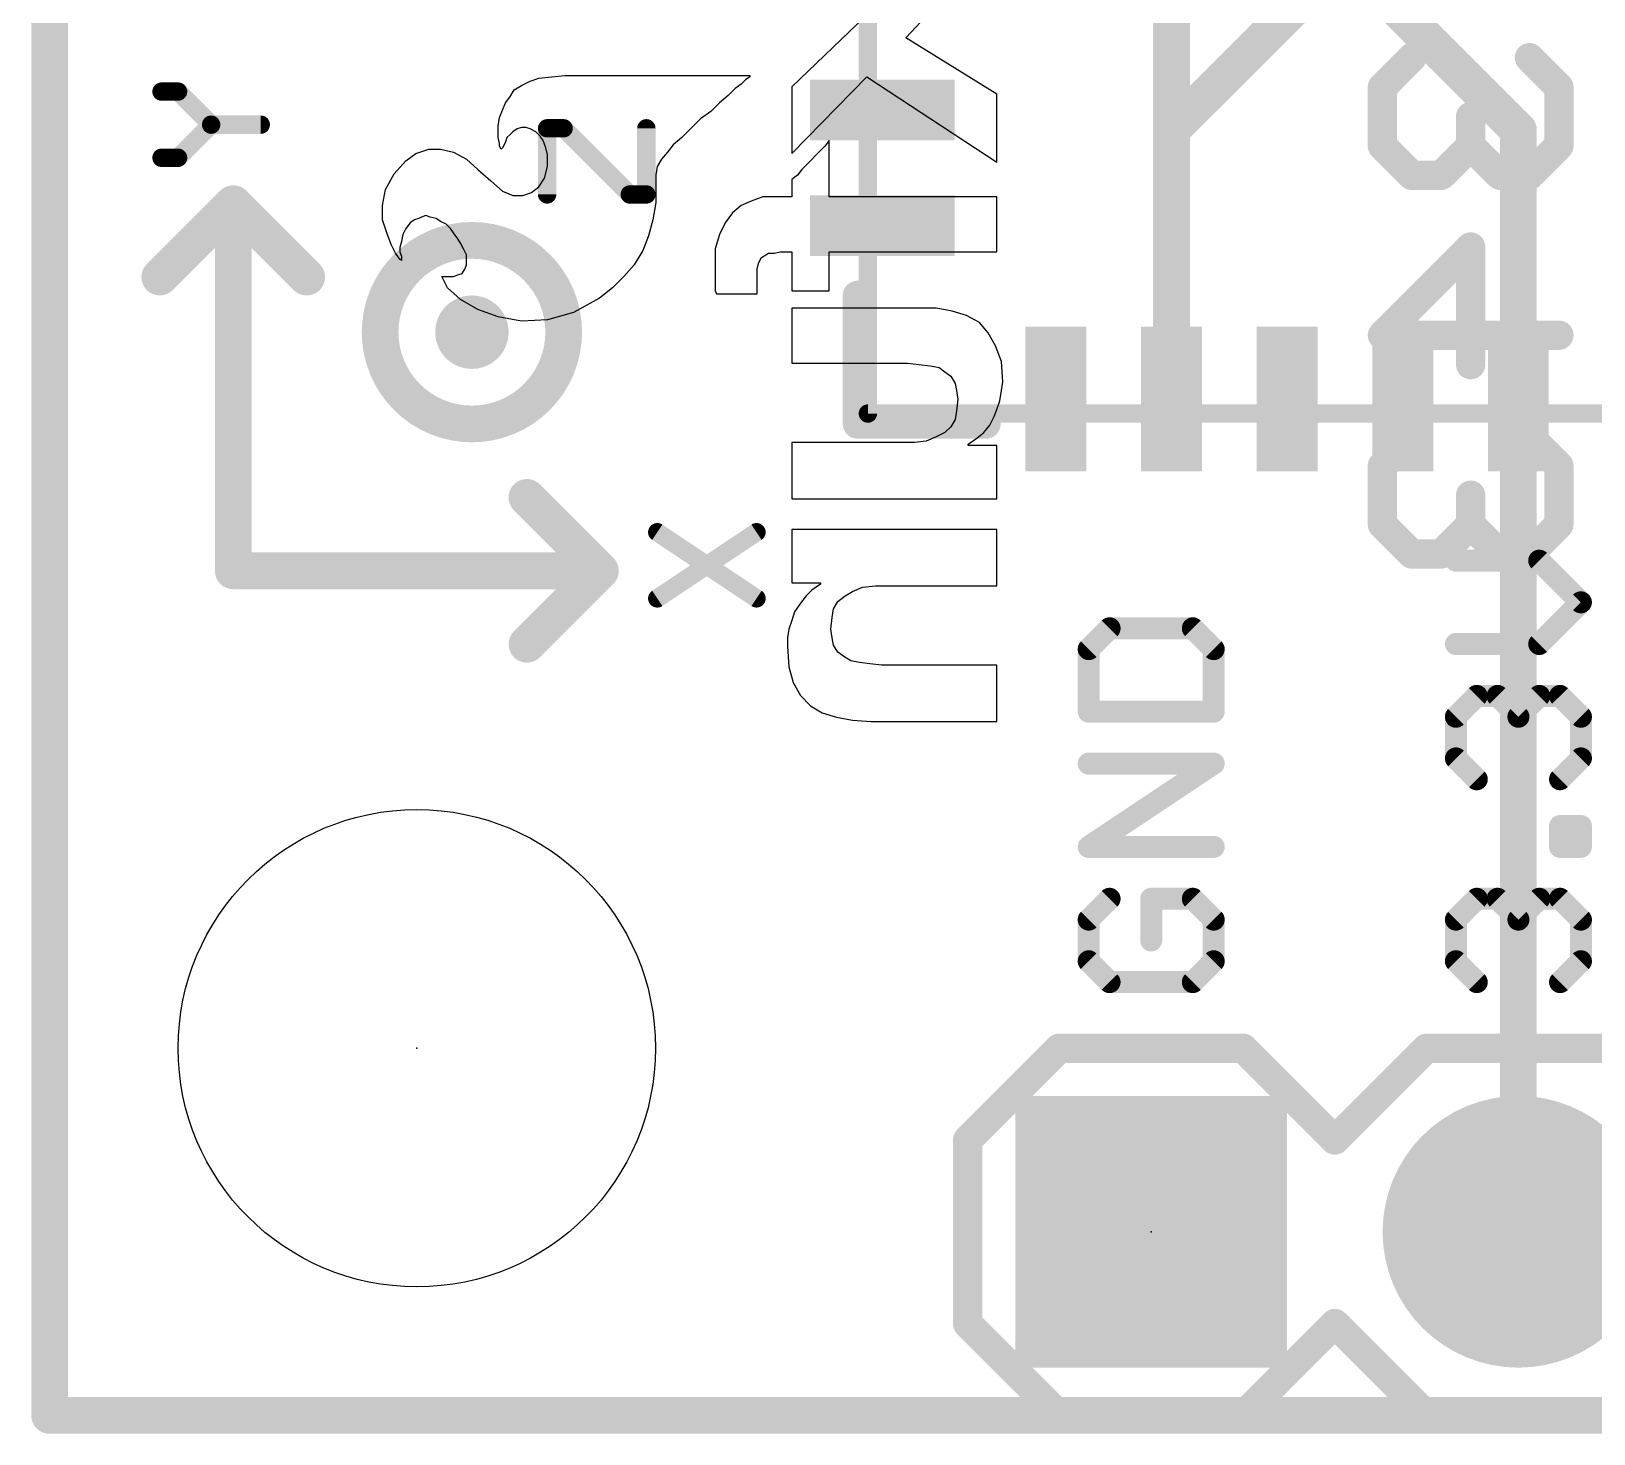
# Model space of a CAD drawing. Extents: x -30 to 77, y -16 to 20.
# Drawn here: x -0.13 to 10.68, y -0.13 to 9.57 of the extents above; entities that cross this region are included whole.
import ezdxf

# ---------------------------------------------------------------- set-up
doc = ezdxf.new("R2010")
doc.units = 0
for name, color, linetype in [('1', 22, 'CONTINUOUS'), ('16', 175, 'CONTINUOUS'), ('17', 82, 'CONTINUOUS'), ('20', 7, 'CONTINUOUS'), ('21', 251, 'CONTINUOUS'), ('22', 2, 'CONTINUOUS'), ('23', 7, 'CONTINUOUS'), ('51', 53, 'CONTINUOUS')]:
    doc.layers.add(name, color=color, linetype=linetype)

# ---------------------------------------------------------------- blocks, each defined once
blk = doc.blocks.new('RECT')
blk.add_solid([(-0.5, -0.5), (0.5, -0.5), (-0.5, 0.5), (0.5, 0.5)])
blk = doc.blocks.new('SQUAREP')
blk.add_solid([(-0.5, -0.5), (0.5, -0.5), (-0.5, 0.5), (0.5, 0.5)])
blk = doc.blocks.new('ROUNDP')
at = {"const_width": 0.5}
blk.add_lwpolyline([(0, -0.25, 1), (0, 0.25, 1), (0, -0.25)], format="xyb", dxfattribs=at)

msp = doc.modelspace()

# ---------------------------------------------------------------- linework, layer by layer
at = {"layer": '1', "const_width": 0.254}
for points in [[(0, 0), (0, 20.32)], [(7.76, 8.89), (7.76, 12.56)], [(8.7, 9.83), (7.76, 8.89)], [(7.76, 7.03), (7.76, 8.89)], [(7.747, 7.017), (7.76, 7.03)], [(20.32, 0), (0, 0)]]:
    msp.add_lwpolyline(points, dxfattribs=at)
at = {"layer": '1', "const_width": 0.127}
for points in [[(7.8235, 8.89, 1), (7.6965, 8.89)], [(7.7151, 8.9349, 1), (7.8049, 8.8451)], [(7.6965, 8.89, 1), (7.8235, 8.89)], [(7.8049, 6.9851, 1), (7.7151, 7.0749)], [(7.7021, 7.0619, 1), (7.7919, 6.9721)], [(7.6965, 7.03, 1), (7.8235, 7.03)], [(0, 0.0635, 1), (0, -0.0635)], [(-0.0635, 0, 1), (0.0635, 0)]]:
    msp.add_lwpolyline(points, format="xyb", dxfattribs=at)
at = {"layer": '16', "const_width": 0.254}
for points in [[(0, 0), (0, 20.32)], [(10.16, 8.89), (5.08, 13.97)], [(10.16, 1.27), (10.16, 8.89)], [(20.32, 0), (0, 0)]]:
    msp.add_lwpolyline(points, dxfattribs=at)
at = {"layer": '16', "const_width": 0.127}
for points in [[(10.2235, 8.89, 1), (10.0965, 8.89)], [(10.1151, 8.8451, 1), (10.2049, 8.9349)], [(10.0965, 1.27, 1), (10.2235, 1.27)], [(0, 0.0635, 1), (0, -0.0635)], [(-0.0635, 0, 1), (0.0635, 0)]]:
    msp.add_lwpolyline(points, format="xyb", dxfattribs=at)
at = {"layer": '20', "const_width": 0.254}
for points in [[(0, 20.32), (0, 0)], [(0, 0), (20.32, 0)]]:
    msp.add_lwpolyline(points, dxfattribs=at)
at = {"layer": '20', "const_width": 0.127}
for points in [[(0, 0.0635, 1), (0, -0.0635)], [(-0.0635, 0, 1), (0.0635, 0)]]:
    msp.add_lwpolyline(points, format="xyb", dxfattribs=at)
at = {"layer": '20'}
msp.add_circle((2.54, 2.54), 1.651, dxfattribs=at)
at = {"layer": '21'}
for points, const_width in [([(0.8885, 9.1571), (0.7741, 9.1571)], 0.127), ([(1.1173, 8.9283), (0.8885, 9.1571)], 0.127), ([(0.8885, 8.6995), (1.1173, 8.9283)], 0.127), ([(1.1173, 8.9283), (1.4605, 8.9283)], 0.127), ([(3.4411, 8.4455), (3.4411, 8.9031)], 0.127), ([(3.4411, 8.9031), (3.5555, 8.9031)], 0.127), ([(3.5555, 8.9031), (4.0131, 8.4455)], 0.127), ([(4.1275, 8.4455), (4.1275, 8.9031)], 0.127), ([(0.7741, 8.6995), (0.8885, 8.6995)], 0.127), ([(1.27, 8.382), (0.762, 7.874)], 0.254), ([(1.27, 5.842), (1.27, 8.382)], 0.254), ([(1.27, 8.382), (1.778, 7.874)], 0.254), ([(4.0131, 8.4455), (4.1275, 8.4455)], 0.127), ([(5.588, 7.747), (5.588, 6.858)], 0.2032), ([(5.588, 6.858), (6.477, 6.858)], 0.2032), ([(3.81, 5.842), (3.302, 6.35)], 0.254), ([(4.2031, 5.6515), (4.8895, 6.1091)], 0.127), ([(4.2031, 6.1091), (4.8895, 5.6515)], 0.127), ([(1.27, 5.842), (3.81, 5.842)], 0.254), ([(3.81, 5.842), (3.302, 5.334)], 0.254), ([(10.3037, 5.9122), (9.7275, 5.9122)], 0.1524), ([(10.5918, 5.6241), (10.3037, 5.9122)], 0.1524), ([(10.3037, 5.336), (10.5918, 5.6241)], 0.1524), ([(7.3315, 5.4445), (7.1875, 5.3004)], 0.1524), ([(7.9077, 5.4445), (7.3315, 5.4445)], 0.1524), ([(8.0518, 5.3004), (7.9077, 5.4445)], 0.1524), ([(9.7275, 5.336), (10.3037, 5.336)], 0.1524), ([(7.1875, 5.3004), (7.1875, 4.8682)], 0.1524), ([(8.0518, 4.8682), (8.0518, 5.3004)], 0.1524), ([(9.7275, 4.8326), (9.8715, 4.9767)], 0.1524), ([(9.8715, 4.9767), (10.0156, 4.9767)], 0.1524), ([(10.0156, 4.9767), (10.1596, 4.8326)], 0.1524), ([(10.1596, 4.8326), (10.3037, 4.9767)], 0.1524), ([(10.3037, 4.9767), (10.4477, 4.9767)], 0.1524), ([(10.4477, 4.9767), (10.5918, 4.8326)], 0.1524), ([(7.1875, 4.8682), (8.0518, 4.8682)], 0.1524), ([(9.7275, 4.5445), (9.7275, 4.8326)], 0.1524), ([(10.1596, 4.8326), (10.1596, 4.6886)], 0.1524), ([(10.5918, 4.8326), (10.5918, 4.5445)], 0.1524), ([(7.1875, 3.9327), (8.0518, 4.5089)], 0.1524), ([(8.0518, 4.5089), (7.1875, 4.5089)], 0.1524), ([(9.8715, 4.4005), (9.7275, 4.5445)], 0.1524), ([(10.5918, 4.5445), (10.4477, 4.4005)], 0.1524), ([(10.4477, 3.9327), (10.4477, 4.0768)], 0.1524), ([(10.4477, 4.0768), (10.5918, 4.0768)], 0.1524), ([(10.5918, 4.0768), (10.5918, 3.9327)], 0.1524), ([(8.0518, 3.9327), (7.1875, 3.9327)], 0.1524), ([(10.5918, 3.9327), (10.4477, 3.9327)], 0.1524), ([(7.3315, 3.5734), (7.1875, 3.4294)], 0.1524), ([(7.9077, 3.5734), (7.6196, 3.5734)], 0.1524), ([(7.6196, 3.5734), (7.6196, 3.2853)], 0.1524), ([(8.0518, 3.4294), (7.9077, 3.5734)], 0.1524), ([(9.7275, 3.4294), (9.8715, 3.5734)], 0.1524), ([(9.8715, 3.5734), (10.0156, 3.5734)], 0.1524), ([(10.0156, 3.5734), (10.1596, 3.4294)], 0.1524), ([(10.1596, 3.4294), (10.3037, 3.5734)], 0.1524), ([(10.3037, 3.5734), (10.4477, 3.5734)], 0.1524), ([(10.4477, 3.5734), (10.5918, 3.4294)], 0.1524), ([(7.1875, 3.4294), (7.1875, 3.1413)], 0.1524), ([(8.0518, 3.1413), (8.0518, 3.4294)], 0.1524), ([(9.7275, 3.1413), (9.7275, 3.4294)], 0.1524), ([(10.1596, 3.4294), (10.1596, 3.2853)], 0.1524), ([(10.5918, 3.4294), (10.5918, 3.1413)], 0.1524), ([(7.1875, 3.1413), (7.3315, 2.9972)], 0.1524), ([(7.9077, 2.9972), (8.0518, 3.1413)], 0.1524), ([(9.8715, 2.9972), (9.7275, 3.1413)], 0.1524), ([(10.5918, 3.1413), (10.4477, 2.9972)], 0.1524), ([(7.3315, 2.9972), (7.9077, 2.9972)], 0.1524), ([(6.985, 2.54), (6.35, 1.905)], 0.2032), ([(6.985, 2.54), (8.255, 2.54)], 0.2032), ([(8.255, 2.54), (8.89, 1.905)], 0.2032), ([(8.89, 1.905), (9.525, 2.54)], 0.2032), ([(9.525, 2.54), (10.795, 2.54)], 0.2032), ([(6.35, 1.905), (6.35, 0.635)], 0.2032), ([(6.35, 0.635), (6.985, 0)], 0.2032), ([(8.89, 0.635), (8.255, 0)], 0.2032), ([(9.525, 0), (8.89, 0.635)], 0.2032), ([(8.255, 0), (6.985, 0)], 0.2032), ([(10.795, 0), (9.525, 0)], 0.2032)]:
    msp.add_lwpolyline(points, dxfattribs=dict(at, const_width=const_width))
for points, const_width in [([(0.7741, 9.1888, 1), (0.7741, 9.1253)], 0.0635), ([(0.911, 9.1795, 1), (0.8661, 9.1346)], 0.0635), ([(0.8885, 9.1253, 1), (0.8885, 9.1888)], 0.0635), ([(1.1173, 8.96, 1), (1.1173, 8.8965)], 0.0635), ([(1.0949, 8.9058, 1), (1.1398, 8.9507)], 0.0635), ([(1.1398, 8.9058, 1), (1.0949, 8.9507)], 0.0635), ([(1.4605, 8.8965, 1), (1.4605, 8.96)], 0.0635), ([(3.4411, 8.9348, 1), (3.4411, 8.8713)], 0.0635), ([(3.4729, 8.9031, 1), (3.4094, 8.9031)], 0.0635), ([(3.578, 8.9255, 1), (3.5331, 8.8806)], 0.0635), ([(3.5555, 8.8713, 1), (3.5555, 8.9348)], 0.0635), ([(4.1593, 8.9031, 1), (4.0958, 8.9031)], 0.0635), ([(0.7741, 8.7313, 1), (0.7741, 8.6677)], 0.0635), ([(0.8885, 8.6677, 1), (0.8885, 8.7313)], 0.0635), ([(0.8661, 8.722, 1), (0.911, 8.677)], 0.0635), ([(1.3335, 8.382, 1), (1.2065, 8.382)], 0.127), ([(1.3149, 8.4269, 1), (1.2251, 8.3371)], 0.127), ([(1.3149, 8.3371, 1), (1.2251, 8.4269)], 0.127), ([(3.4094, 8.4455, 1), (3.4729, 8.4455)], 0.0635), ([(4.0131, 8.4773, 1), (4.0131, 8.4138)], 0.0635), ([(3.9907, 8.423, 1), (4.0356, 8.468)], 0.0635), ([(4.0958, 8.4455, 1), (4.1593, 8.4455)], 0.0635), ([(4.1275, 8.4138, 1), (4.1275, 8.4773)], 0.0635), ([(2.921, 6.858, 1), (2.921, 8.128, 1), (2.921, 6.858)], 0.254), ([(0.7171, 7.9189, 1), (0.8069, 7.8291)], 0.127), ([(1.7331, 7.8291, 1), (1.8229, 7.9189)], 0.127), ([(5.6388, 7.747, 1), (5.5372, 7.747)], 0.1016), ([(2.921, 7.366, 1), (2.921, 7.62, 1), (2.921, 7.366)], 0.254), ([(5.588, 6.9088, 1), (5.588, 6.8072)], 0.1016), ([(6.477, 6.8072, 1), (6.477, 6.9088)], 0.1016), ([(5.5372, 6.858, 1), (5.6388, 6.858)], 0.1016), ([(3.3469, 6.3949, 1), (3.2571, 6.3051)], 0.127), ([(4.2207, 6.1355, 1), (4.1855, 6.0827)], 0.0635), ([(4.9071, 6.0827, 1), (4.8719, 6.1355)], 0.0635), ([(1.27, 5.9055, 1), (1.27, 5.7785)], 0.127), ([(3.8549, 5.7971, 1), (3.7651, 5.8869)], 0.127), ([(3.7651, 5.7971, 1), (3.8549, 5.8869)], 0.127), ([(3.81, 5.7785, 1), (3.81, 5.9055)], 0.127), ([(9.7275, 5.9503, 1), (9.7275, 5.8741)], 0.0762), ([(10.3306, 5.9392, 1), (10.2767, 5.8853)], 0.0762), ([(10.3037, 5.8741, 1), (10.3037, 5.9503)], 0.0762), ([(1.2065, 5.842, 1), (1.3335, 5.842)], 0.127), ([(4.1855, 5.6779, 1), (4.2207, 5.6251)], 0.0635), ([(4.8719, 5.6251, 1), (4.9071, 5.6779)], 0.0635), ([(10.6187, 5.5972, 1), (10.5649, 5.6511)], 0.0762), ([(10.5649, 5.5972, 1), (10.6187, 5.6511)], 0.0762), ([(7.3315, 5.4826, 1), (7.3315, 5.4064)], 0.0762), ([(7.3585, 5.4175, 1), (7.3046, 5.4714)], 0.0762), ([(7.9347, 5.4714, 1), (7.8808, 5.4175)], 0.0762), ([(7.9077, 5.4064, 1), (7.9077, 5.4826)], 0.0762), ([(3.2571, 5.3789, 1), (3.3469, 5.2891)], 0.127), ([(9.7275, 5.3741, 1), (9.7275, 5.2979)], 0.0762), ([(10.3037, 5.2979, 1), (10.3037, 5.3741)], 0.0762), ([(7.2256, 5.3004, 1), (7.1494, 5.3004)], 0.0762), ([(7.1605, 5.3273, 1), (7.2144, 5.2735)], 0.0762), ([(8.0899, 5.3004, 1), (8.0137, 5.3004)], 0.0762), ([(8.0249, 5.2735, 1), (8.0787, 5.3273)], 0.0762), ([(10.2767, 5.3629, 1), (10.3306, 5.3091)], 0.0762), ([(9.8715, 5.0148, 1), (9.8715, 4.9386)], 0.0762), ([(9.8985, 4.9498, 1), (9.8446, 5.0036)], 0.0762), ([(10.0425, 5.0036, 1), (9.9886, 4.9498)], 0.0762), ([(10.0156, 4.9386, 1), (10.0156, 5.0148)], 0.0762), ([(10.3037, 5.0148, 1), (10.3037, 4.9386)], 0.0762), ([(10.3306, 4.9498, 1), (10.2767, 5.0036)], 0.0762), ([(10.4747, 5.0036, 1), (10.4208, 4.9498)], 0.0762), ([(10.4477, 4.9386, 1), (10.4477, 5.0148)], 0.0762), ([(7.1875, 4.9063, 1), (7.1875, 4.8301)], 0.0762), ([(7.1494, 4.8682, 1), (7.2256, 4.8682)], 0.0762), ([(8.0137, 4.8682, 1), (8.0899, 4.8682)], 0.0762), ([(8.0518, 4.8301, 1), (8.0518, 4.9063)], 0.0762), ([(9.7005, 4.8596, 1), (9.7544, 4.8057)], 0.0762), ([(9.7656, 4.8326, 1), (9.6894, 4.8326)], 0.0762), ([(10.1977, 4.8326, 1), (10.1215, 4.8326)], 0.0762), ([(10.1327, 4.8596, 1), (10.1866, 4.8057)], 0.0762), ([(10.1327, 4.8057, 1), (10.1866, 4.8596)], 0.0762), ([(10.6299, 4.8326, 1), (10.5537, 4.8326)], 0.0762), ([(10.5649, 4.8057, 1), (10.6187, 4.8596)], 0.0762), ([(10.1215, 4.6886, 1), (10.1977, 4.6886)], 0.0762), ([(7.1875, 4.547, 1), (7.1875, 4.4708)], 0.0762), ([(8.0729, 4.4772, 1), (8.0307, 4.5406)], 0.0762), ([(8.0518, 4.4708, 1), (8.0518, 4.547)], 0.0762), ([(9.7544, 4.5715, 1), (9.7005, 4.5176)], 0.0762), ([(9.6894, 4.5445, 1), (9.7656, 4.5445)], 0.0762), ([(10.5537, 4.5445, 1), (10.6299, 4.5445)], 0.0762), ([(10.6187, 4.5176, 1), (10.5649, 4.5715)], 0.0762), ([(9.8446, 4.3735, 1), (9.8985, 4.4274)], 0.0762), ([(10.4208, 4.4274, 1), (10.4747, 4.3735)], 0.0762), ([(10.4858, 4.0768, 1), (10.4096, 4.0768)], 0.0762), ([(10.4477, 4.1149, 1), (10.4477, 4.0387)], 0.0762), ([(10.6299, 4.0768, 1), (10.5537, 4.0768)], 0.0762), ([(10.5918, 4.0387, 1), (10.5918, 4.1149)], 0.0762), ([(7.1663, 3.9644, 1), (7.2086, 3.901)], 0.0762), ([(7.1875, 3.9708, 1), (7.1875, 3.8946)], 0.0762), ([(8.0518, 3.8946, 1), (8.0518, 3.9708)], 0.0762), ([(10.4477, 3.9708, 1), (10.4477, 3.8946)], 0.0762), ([(10.5918, 3.8946, 1), (10.5918, 3.9708)], 0.0762), ([(10.4096, 3.9327, 1), (10.4858, 3.9327)], 0.0762), ([(10.5537, 3.9327, 1), (10.6299, 3.9327)], 0.0762), ([(7.3585, 3.5465, 1), (7.3046, 3.6004)], 0.0762), ([(7.6196, 3.6115, 1), (7.6196, 3.5353)], 0.0762), ([(7.6577, 3.5734, 1), (7.5815, 3.5734)], 0.0762), ([(7.9347, 3.6004, 1), (7.8808, 3.5465)], 0.0762), ([(7.9077, 3.5353, 1), (7.9077, 3.6115)], 0.0762), ([(9.8715, 3.6115, 1), (9.8715, 3.5353)], 0.0762), ([(9.8985, 3.5465, 1), (9.8446, 3.6004)], 0.0762), ([(10.0425, 3.6004, 1), (9.9886, 3.5465)], 0.0762), ([(10.0156, 3.5353, 1), (10.0156, 3.6115)], 0.0762), ([(10.3037, 3.6115, 1), (10.3037, 3.5353)], 0.0762), ([(10.3306, 3.5465, 1), (10.2767, 3.6004)], 0.0762), ([(10.4747, 3.6004, 1), (10.4208, 3.5465)], 0.0762), ([(10.4477, 3.5353, 1), (10.4477, 3.6115)], 0.0762), ([(7.1605, 3.4563, 1), (7.2144, 3.4024)], 0.0762), ([(7.2256, 3.4294, 1), (7.1494, 3.4294)], 0.0762), ([(8.0899, 3.4294, 1), (8.0137, 3.4294)], 0.0762), ([(8.0249, 3.4024, 1), (8.0787, 3.4563)], 0.0762), ([(9.7005, 3.4563, 1), (9.7544, 3.4024)], 0.0762), ([(9.7656, 3.4294, 1), (9.6894, 3.4294)], 0.0762), ([(10.1977, 3.4294, 1), (10.1215, 3.4294)], 0.0762), ([(10.1327, 3.4563, 1), (10.1866, 3.4024)], 0.0762), ([(10.1327, 3.4024, 1), (10.1866, 3.4563)], 0.0762), ([(10.6299, 3.4294, 1), (10.5537, 3.4294)], 0.0762), ([(10.5649, 3.4024, 1), (10.6187, 3.4563)], 0.0762), ([(7.5815, 3.2853, 1), (7.6577, 3.2853)], 0.0762), ([(10.1215, 3.2853, 1), (10.1977, 3.2853)], 0.0762), ([(7.2144, 3.1682, 1), (7.1605, 3.1143)], 0.0762), ([(7.1494, 3.1413, 1), (7.2256, 3.1413)], 0.0762), ([(8.0137, 3.1413, 1), (8.0899, 3.1413)], 0.0762), ([(8.0787, 3.1143, 1), (8.0249, 3.1682)], 0.0762), ([(9.7544, 3.1682, 1), (9.7005, 3.1143)], 0.0762), ([(9.6894, 3.1413, 1), (9.7656, 3.1413)], 0.0762), ([(10.5537, 3.1413, 1), (10.6299, 3.1413)], 0.0762), ([(10.6187, 3.1143, 1), (10.5649, 3.1682)], 0.0762), ([(7.3315, 3.0353, 1), (7.3315, 2.9591)], 0.0762), ([(7.3046, 2.9703, 1), (7.3585, 3.0241)], 0.0762), ([(7.8808, 3.0241, 1), (7.9347, 2.9703)], 0.0762), ([(7.9077, 2.9591, 1), (7.9077, 3.0353)], 0.0762), ([(9.8446, 2.9703, 1), (9.8985, 3.0241)], 0.0762), ([(10.4208, 3.0241, 1), (10.4747, 2.9703)], 0.0762), ([(6.985, 2.5908, 1), (6.985, 2.4892)], 0.1016), ([(7.0209, 2.5041, 1), (6.9491, 2.5759)], 0.1016), ([(8.2909, 2.5759, 1), (8.2191, 2.5041)], 0.1016), ([(8.255, 2.4892, 1), (8.255, 2.5908)], 0.1016), ([(9.525, 2.5908, 1), (9.525, 2.4892)], 0.1016), ([(9.5609, 2.5041, 1), (9.4891, 2.5759)], 0.1016), ([(6.4008, 1.905, 1), (6.2992, 1.905)], 0.1016), ([(6.3141, 1.9409, 1), (6.3859, 1.8691)], 0.1016), ([(8.8541, 1.9409, 1), (8.9259, 1.8691)], 0.1016), ([(8.8541, 1.8691, 1), (8.9259, 1.9409)], 0.1016), ([(6.3859, 0.6709, 1), (6.3141, 0.5991)], 0.1016), ([(6.2992, 0.635, 1), (6.4008, 0.635)], 0.1016), ([(8.9259, 0.6709, 1), (8.8541, 0.5991)], 0.1016), ([(8.9259, 0.5991, 1), (8.8541, 0.6709)], 0.1016), ([(6.985, 0.0508, 1), (6.985, -0.0508)], 0.1016), ([(6.9491, -0.0359, 1), (7.0209, 0.0359)], 0.1016), ([(8.2191, 0.0359, 1), (8.2909, -0.0359)], 0.1016), ([(8.255, -0.0508, 1), (8.255, 0.0508)], 0.1016), ([(9.525, 0.0508, 1), (9.525, -0.0508)], 0.1016), ([(9.4891, -0.0359, 1), (9.5609, 0.0359)], 0.1016)]:
    msp.add_lwpolyline(points, format="xyb", dxfattribs=dict(at, const_width=const_width))
at = {"layer": '22'}
for p, q in [((5.643, 9.679), (5.133, 9.189)), ((5.923, 9.529), (6.063, 9.679)), ((6.553, 9.139), (5.923, 9.529)), ((3.213, 9.169), (3.263, 9.199)), ((3.263, 9.199), (3.323, 9.229)), ((3.323, 9.229), (3.383, 9.249)), ((3.383, 9.249), (3.473, 9.259)), ((3.473, 9.259), (3.563, 9.269)), ((3.563, 9.269), (4.843, 9.269)), ((4.783, 9.209), (4.743, 9.179)), ((4.813, 9.239), (4.783, 9.209)), ((4.843, 9.259), (4.813, 9.239)), ((4.843, 9.269), (4.843, 9.259)), ((5.133, 8.729), (5.653, 9.259)), ((5.133, 9.189), (5.133, 8.729)), ((5.653, 9.259), (6.553, 8.669)), ((3.133, 9.029), (3.153, 9.079)), ((3.153, 9.079), (3.183, 9.119)), ((3.183, 9.119), (3.213, 9.169)), ((4.633, 9.079), (4.573, 9.019)), ((4.693, 9.129), (4.633, 9.079)), ((4.743, 9.179), (4.693, 9.129)), ((6.553, 8.669), (6.553, 9.139)), ((3.103, 8.919), (3.113, 8.979)), ((3.113, 8.979), (3.133, 9.029)), ((4.573, 9.019), (4.503, 8.969)), ((3.103, 8.839), (3.103, 8.919)), ((3.203, 8.879), (3.183, 8.859)), ((3.233, 8.899), (3.203, 8.879)), ((3.263, 8.909), (3.233, 8.899)), ((3.293, 8.909), (3.263, 8.909)), ((3.323, 8.899), (3.293, 8.909)), ((3.363, 8.879), (3.323, 8.899)), ((3.393, 8.849), (3.363, 8.879)), ((4.433, 8.899), (4.373, 8.839)), ((4.503, 8.969), (4.433, 8.899)), ((2.533, 8.729), (2.623, 8.759)), ((2.623, 8.759), (2.703, 8.759)), ((2.703, 8.759), (2.793, 8.739)), ((3.113, 8.799), (3.103, 8.839)), ((3.113, 8.779), (3.113, 8.799)), ((3.123, 8.759), (3.113, 8.779)), ((3.133, 8.769), (3.123, 8.759)), ((3.143, 8.789), (3.133, 8.769)), ((3.153, 8.809), (3.143, 8.789)), ((3.163, 8.839), (3.153, 8.809)), ((3.183, 8.859), (3.163, 8.839)), ((3.413, 8.819), (3.393, 8.849)), ((3.433, 8.769), (3.413, 8.819)), ((3.443, 8.719), (3.433, 8.769)), ((4.313, 8.789), (4.273, 8.739)), ((4.373, 8.839), (4.313, 8.789)), ((5.363, 8.779), (5.333, 8.749)), ((5.393, 8.819), (5.363, 8.779)), ((5.393, 8.429), (5.393, 8.819)), ((2.383, 8.589), (2.463, 8.679)), ((2.463, 8.679), (2.533, 8.729)), ((2.793, 8.739), (2.883, 8.689)), ((2.883, 8.689), (2.963, 8.619)), ((3.443, 8.639), (3.443, 8.719)), ((4.233, 8.689), (4.203, 8.639)), ((4.273, 8.739), (4.233, 8.689)), ((5.233, 8.649), (5.203, 8.619)), ((5.263, 8.679), (5.233, 8.649)), ((5.303, 8.719), (5.263, 8.679)), ((5.333, 8.749), (5.303, 8.719)), ((2.323, 8.479), (2.383, 8.589)), ((2.963, 8.619), (3.053, 8.539)), ((3.053, 8.539), (3.133, 8.469)), ((3.383, 8.499), (3.423, 8.559)), ((3.423, 8.559), (3.443, 8.639)), ((4.203, 8.639), (4.193, 8.579)), ((4.193, 8.579), (4.193, 8.389)), ((5.173, 8.579), (5.133, 8.549)), ((5.133, 8.549), (5.133, 8.429)), ((5.203, 8.619), (5.173, 8.579)), ((2.303, 8.369), (2.323, 8.479)), ((3.133, 8.469), (3.203, 8.439)), ((3.203, 8.439), (3.273, 8.439)), ((3.273, 8.439), (3.333, 8.459)), ((3.333, 8.459), (3.383, 8.499)), ((2.303, 8.269), (2.303, 8.369)), ((4.193, 8.389), (4.173, 8.269)), ((4.783, 8.369), (4.723, 8.319)), ((4.853, 8.399), (4.783, 8.369)), ((4.933, 8.429), (4.853, 8.399)), ((5.133, 8.429), (4.933, 8.429)), ((5.543, 8.429), (5.393, 8.429)), ((6.553, 8.429), (5.543, 8.429)), ((6.553, 8.049), (6.553, 8.429)), ((2.333, 8.179), (2.303, 8.269)), ((2.493, 8.249), (2.463, 8.209)), ((2.523, 8.269), (2.493, 8.249)), ((2.553, 8.279), (2.523, 8.269)), ((2.573, 8.289), (2.553, 8.279)), ((2.603, 8.299), (2.573, 8.289)), ((2.633, 8.289), (2.603, 8.299)), ((2.673, 8.279), (2.633, 8.289)), ((2.703, 8.259), (2.673, 8.279)), ((2.743, 8.239), (2.703, 8.259)), ((2.773, 8.209), (2.743, 8.239)), ((4.173, 8.269), (4.143, 8.159)), ((4.673, 8.249), (4.633, 8.169)), ((4.723, 8.319), (4.673, 8.249)), ((2.363, 8.099), (2.333, 8.179)), ((2.433, 8.119), (2.423, 8.079)), ((2.443, 8.169), (2.433, 8.119)), ((2.463, 8.209), (2.443, 8.169)), ((2.793, 8.179), (2.773, 8.209)), ((2.823, 8.139), (2.793, 8.179)), ((2.843, 8.109), (2.823, 8.139)), ((2.863, 8.069), (2.843, 8.109)), ((4.143, 8.159), (4.103, 8.059)), ((4.633, 8.169), (4.603, 8.069)), ((2.393, 8.039), (2.363, 8.099)), ((2.423, 7.999), (2.393, 8.039)), ((2.423, 8.079), (2.423, 8.049)), ((2.423, 8.049), (2.433, 8.019)), ((2.433, 7.989), (2.423, 7.999)), ((2.433, 8.019), (2.433, 7.989)), ((2.883, 8.029), (2.863, 8.069)), ((2.883, 7.959), (2.883, 8.029)), ((4.103, 8.059), (4.043, 7.959)), ((4.603, 8.069), (4.603, 7.779)), ((4.913, 7.989), (4.923, 8.009)), ((4.923, 8.009), (4.953, 8.029)), ((4.953, 8.029), (4.973, 8.039)), ((4.973, 8.039), (5.013, 8.039)), ((5.013, 8.039), (5.053, 8.049)), ((5.053, 8.049), (5.133, 8.049)), ((5.133, 8.049), (5.133, 7.779)), ((5.393, 7.779), (5.393, 8.049)), ((5.393, 8.049), (6.553, 8.049)), ((2.823, 7.889), (2.853, 7.899)), ((2.853, 7.899), (2.873, 7.929)), ((2.873, 7.929), (2.883, 7.959)), ((4.043, 7.959), (3.973, 7.879)), ((4.893, 7.929), (4.903, 7.969)), ((4.893, 7.759), (4.893, 7.929)), ((4.903, 7.969), (4.913, 7.989)), ((2.713, 7.879), (2.793, 7.879)), ((2.753, 7.799), (2.713, 7.879)), ((2.843, 7.719), (2.753, 7.799)), ((2.793, 7.879), (2.823, 7.889)), ((3.893, 7.799), (3.803, 7.729)), ((3.973, 7.879), (3.893, 7.799)), ((2.963, 7.649), (2.843, 7.719)), ((3.803, 7.729), (3.623, 7.629)), ((4.603, 7.779), (4.613, 7.759)), ((4.613, 7.759), (4.893, 7.759)), ((5.133, 7.779), (5.393, 7.779)), ((3.103, 7.599), (2.963, 7.649)), ((3.263, 7.569), (3.103, 7.599)), ((3.443, 7.579), (3.263, 7.569)), ((3.623, 7.629), (3.443, 7.579)), ((6.133, 7.659), (5.133, 7.659)), ((5.133, 7.659), (5.133, 7.279)), ((6.243, 7.639), (6.133, 7.659)), ((6.343, 7.609), (6.243, 7.639)), ((6.433, 7.559), (6.343, 7.609)), ((6.493, 7.489), (6.433, 7.559)), ((6.543, 7.399), (6.493, 7.489)), ((6.583, 7.289), (6.543, 7.399)), ((5.133, 7.279), (5.933, 7.279)), ((5.933, 7.279), (6.013, 7.269)), ((6.013, 7.269), (6.093, 7.259)), ((6.093, 7.259), (6.153, 7.249)), ((6.153, 7.249), (6.193, 7.219)), ((6.593, 7.149), (6.583, 7.289)), ((6.193, 7.219), (6.233, 7.189)), ((6.233, 7.189), (6.263, 7.139)), ((6.263, 7.139), (6.273, 7.089)), ((6.583, 7.089), (6.593, 7.149)), ((6.273, 7.089), (6.283, 7.029)), ((6.283, 7.029), (6.273, 6.949)), ((6.573, 7.019), (6.583, 7.089)), ((6.273, 6.949), (6.263, 6.889)), ((6.533, 6.909), (6.553, 6.959)), ((6.553, 6.959), (6.573, 7.019)), ((6.233, 6.839), (6.193, 6.799)), ((6.263, 6.889), (6.233, 6.839)), ((6.463, 6.799), (6.503, 6.849)), ((6.503, 6.849), (6.533, 6.909)), ((5.983, 6.729), (5.133, 6.729)), ((5.133, 6.729), (5.133, 6.339)), ((6.063, 6.739), (5.983, 6.729)), ((6.133, 6.769), (6.063, 6.739)), ((6.193, 6.799), (6.133, 6.769)), ((6.353, 6.719), (6.413, 6.759)), ((6.353, 6.709), (6.353, 6.719)), ((6.553, 6.709), (6.353, 6.709)), ((6.413, 6.759), (6.463, 6.799)), ((6.553, 6.339), (6.553, 6.709)), ((5.133, 6.339), (6.373, 6.339)), ((6.373, 6.339), (6.553, 6.339)), ((5.133, 6.129), (5.133, 5.759)), ((5.313, 6.129), (5.133, 6.129)), ((6.553, 6.129), (5.313, 6.129)), ((6.553, 5.739), (6.553, 6.129)), ((5.133, 5.759), (5.333, 5.759)), ((5.333, 5.749), (5.273, 5.709)), ((5.333, 5.759), (5.333, 5.749)), ((5.553, 5.699), (5.623, 5.729)), ((5.623, 5.729), (5.713, 5.739)), ((5.713, 5.739), (6.553, 5.739)), ((5.233, 5.669), (5.193, 5.619)), ((5.273, 5.709), (5.233, 5.669)), ((5.423, 5.579), (5.453, 5.629)), ((5.453, 5.629), (5.503, 5.669)), ((5.503, 5.669), (5.553, 5.699)), ((5.153, 5.559), (5.133, 5.499)), ((5.193, 5.619), (5.153, 5.559)), ((5.403, 5.439), (5.413, 5.519)), ((5.413, 5.519), (5.423, 5.579)), ((5.113, 5.439), (5.103, 5.379)), ((5.133, 5.499), (5.113, 5.439)), ((5.413, 5.379), (5.403, 5.439)), ((5.103, 5.379), (5.103, 5.319)), ((5.103, 5.319), (5.113, 5.179)), ((5.423, 5.329), (5.413, 5.379)), ((5.453, 5.279), (5.423, 5.329)), ((5.493, 5.249), (5.453, 5.279)), ((5.543, 5.219), (5.493, 5.249)), ((5.603, 5.209), (5.543, 5.219)), ((5.673, 5.199), (5.603, 5.209)), ((5.753, 5.189), (5.673, 5.199)), ((6.553, 5.189), (5.753, 5.189)), ((6.553, 4.799), (6.553, 5.189)), ((5.113, 5.179), (5.143, 5.069)), ((5.143, 5.069), (5.193, 4.979)), ((5.193, 4.979), (5.263, 4.909)), ((5.263, 4.909), (5.343, 4.859)), ((5.343, 4.859), (5.443, 4.829)), ((5.443, 4.829), (5.553, 4.809)), ((5.553, 4.809), (5.683, 4.799)), ((5.683, 4.799), (6.553, 4.799))]:
    msp.add_line(p, q, dxfattribs=at)
at = {"layer": '22', "const_width": 0.2032}
for points in [[(9.4225, 9.3915), (9.2192, 9.1881)], [(10.4394, 9.1881), (10.236, 9.3915)], [(9.2192, 9.1881), (9.2192, 8.7814)], [(10.4394, 8.7814), (10.4394, 9.1881)], [(9.8293, 8.7814), (9.8293, 8.9848)], [(9.2192, 8.7814), (9.4225, 8.578)], [(9.6259, 8.578), (9.8293, 8.7814)], [(9.8293, 8.7814), (10.0327, 8.578)], [(10.236, 8.578), (10.4394, 8.7814)], [(9.4225, 8.578), (9.6259, 8.578)], [(10.0327, 8.578), (10.236, 8.578)], [(9.2192, 7.4717), (9.8293, 8.0818)], [(9.8293, 8.0818), (9.8293, 7.2683)], [(10.4394, 7.4717), (9.2192, 7.4717)], [(9.4225, 6.7721), (9.2192, 6.5687)], [(10.4394, 6.5687), (10.236, 6.7721)], [(9.2192, 6.5687), (9.2192, 6.1619)], [(10.4394, 6.1619), (10.4394, 6.5687)], [(9.8293, 6.1619), (9.8293, 6.3653)], [(9.2192, 6.1619), (9.4225, 5.9586)], [(9.6259, 5.9586), (9.8293, 6.1619)], [(9.8293, 6.1619), (10.0327, 5.9586)], [(10.236, 5.9586), (10.4394, 6.1619)], [(9.4225, 5.9586), (9.6259, 5.9586)], [(10.0327, 5.9586), (10.236, 5.9586)]]:
    msp.add_lwpolyline(points, dxfattribs=at)
at = {"layer": '22', "const_width": 0.1016}
for points in [[(9.4585, 9.3556, 1), (9.3866, 9.4274)], [(10.2719, 9.4274, 1), (10.2001, 9.3556)], [(9.1832, 9.224, 1), (9.2551, 9.1522)], [(9.27, 9.1881, 1), (9.1684, 9.1881)], [(10.4902, 9.1881, 1), (10.3886, 9.1881)], [(10.4035, 9.1522, 1), (10.4753, 9.224)], [(9.8801, 8.9848, 1), (9.7785, 8.9848)], [(9.2551, 8.8173, 1), (9.1832, 8.7455)], [(9.8652, 8.8173, 1), (9.7934, 8.7455)], [(9.8652, 8.7455, 1), (9.7934, 8.8173)], [(10.4753, 8.7455, 1), (10.4035, 8.8173)], [(9.1684, 8.7814, 1), (9.27, 8.7814)], [(9.7785, 8.7814, 1), (9.8801, 8.7814)], [(10.3886, 8.7814, 1), (10.4902, 8.7814)], [(9.4225, 8.6288, 1), (9.4225, 8.5272)], [(9.3866, 8.5421, 1), (9.4585, 8.6139)], [(9.59, 8.6139, 1), (9.6618, 8.5421)], [(9.6259, 8.5272, 1), (9.6259, 8.6288)], [(10.0327, 8.6288, 1), (10.0327, 8.5272)], [(9.9967, 8.5421, 1), (10.0686, 8.6139)], [(10.2001, 8.6139, 1), (10.2719, 8.5421)], [(10.236, 8.5272, 1), (10.236, 8.6288)], [(9.8801, 8.0818, 1), (9.7785, 8.0818)], [(9.8652, 8.0459, 1), (9.7934, 8.1177)], [(9.2192, 7.5225, 1), (9.2192, 7.4209)], [(10.4394, 7.4209, 1), (10.4394, 7.5225)], [(9.1832, 7.5076, 1), (9.2551, 7.4357)], [(9.7785, 7.2683, 1), (9.8801, 7.2683)], [(9.4585, 6.7361, 1), (9.3866, 6.808)], [(10.2719, 6.808, 1), (10.2001, 6.7361)], [(9.1832, 6.6046, 1), (9.2551, 6.5328)], [(9.27, 6.5687, 1), (9.1684, 6.5687)], [(10.4902, 6.5687, 1), (10.3886, 6.5687)], [(10.4035, 6.5328, 1), (10.4753, 6.6046)], [(9.8801, 6.3653, 1), (9.7785, 6.3653)], [(9.2551, 6.1979, 1), (9.1832, 6.126)], [(9.1684, 6.1619, 1), (9.27, 6.1619)], [(9.8652, 6.1979, 1), (9.7934, 6.126)], [(9.7785, 6.1619, 1), (9.8801, 6.1619)], [(9.8652, 6.126, 1), (9.7934, 6.1979)], [(10.3886, 6.1619, 1), (10.4902, 6.1619)], [(10.4753, 6.126, 1), (10.4035, 6.1979)], [(9.4225, 6.0094, 1), (9.4225, 5.9078)], [(9.6259, 5.9078, 1), (9.6259, 6.0094)], [(10.0327, 6.0094, 1), (10.0327, 5.9078)], [(10.236, 5.9078, 1), (10.236, 6.0094)], [(9.3866, 5.9226, 1), (9.4585, 5.9945)], [(9.59, 5.9945, 1), (9.6618, 5.9226)], [(9.9967, 5.9226, 1), (10.0686, 5.9945)], [(10.2001, 5.9945, 1), (10.2719, 5.9226)]]:
    msp.add_lwpolyline(points, format="xyb", dxfattribs=at)
at = {"layer": '23'}
for p in [(2.54, 2.54), (7.62, 1.27)]:
    msp.add_point(p, dxfattribs=at)
at = {"layer": '51', "const_width": 0.127}
for points in [[(5.66, 15.93), (5.66, 6.93)], [(5.66, 6.93), (14.66, 6.93)]]:
    msp.add_lwpolyline(points, dxfattribs=at)
at = {"layer": '51', "const_width": 0.0635}
for points in [[(5.66, 6.9618, 1), (5.66, 6.8983)], [(5.6283, 6.93, 1), (5.6917, 6.93)]]:
    msp.add_lwpolyline(points, format="xyb", dxfattribs=at)

# ---------------------------------------------------------------- block references
at = {"layer": '1', "xscale": 0.42}
for p, rotation in [((5.76, 9.03), 90), ((5.76, 8.23), 90), ((6.96, 7.03), 180), ((7.76, 7.03), 180), ((8.56, 7.03), 180), ((9.36, 7.03), 180), ((10.16, 7.03), 180)]:
    msp.add_blockref('RECT', p, dxfattribs=dict(at, rotation=rotation))
at = {"layer": '17', "xscale": 1.8796, "yscale": 1.8796, "rotation": 90}
for name, p in [('SQUAREP', (7.62, 1.27)), ('SQUAREP', (7.62, 1.27)), ('ROUNDP', (10.16, 1.27)), ('ROUNDP', (10.16, 1.27))]:
    msp.add_blockref(name, p, dxfattribs=at)
at = {"layer": '51', "xscale": 0.508, "yscale": 0.508}
for p in [(7.62, 1.27), (10.16, 1.27)]:
    msp.add_blockref('RECT', p, dxfattribs=at)

doc.saveas('drawing.dxf')
